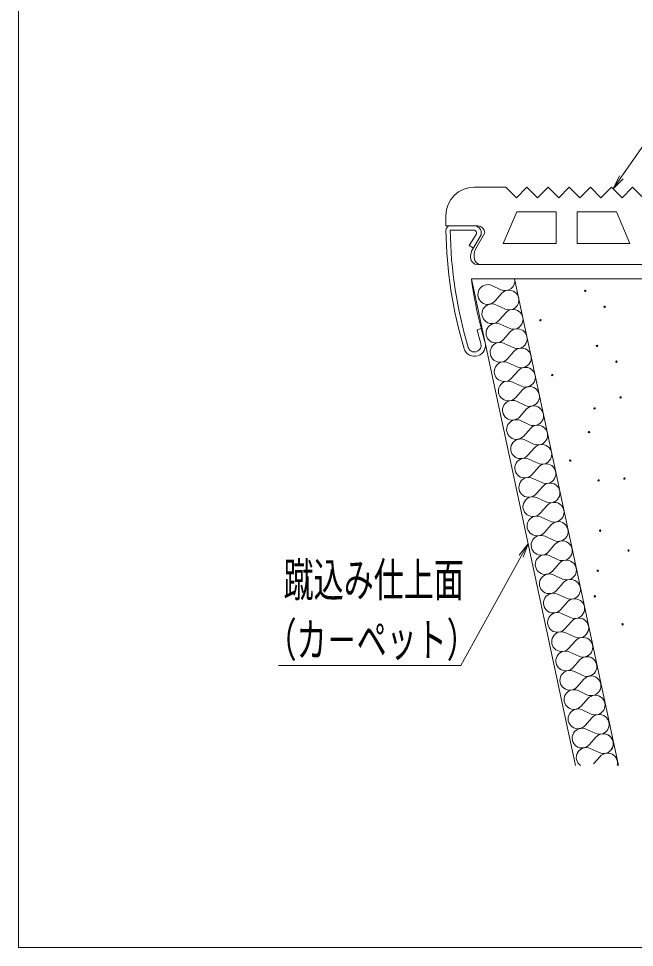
# Model space of a CAD drawing. Units: millimetres, scale not verified. Extents: x -400 to 400, y -277 to 277.
# Drawn here: x -400 to -312.6, y -277 to -145.1 of the extents above; entities that cross this region are included whole.
import ezdxf
from ezdxf.enums import TextEntityAlignment as Align

# ---------------------------------------------------------------- set-up
doc = ezdxf.new("R2010")
doc.units = ezdxf.units.MM
doc.header["$LTSCALE"] = 2
for name, color, linetype, lineweight in [('0-0_zumenwaku', 6, 'Continuous', 9), ('0-2_1', 3, 'Continuous', 9), ('0-3_2', 4, 'Continuous', 9), ('0-5_5', 1, 'Continuous', 9), ('0-6_3', 5, 'Continuous', 9), ('0-D_6文字', 2, 'Continuous', 9)]:
    doc.layers.add(name, color=color, linetype=linetype, lineweight=lineweight)
doc.styles.add('ＭＳ ゴシック', font='')
doc.styles.get('ＭＳ ゴシック').set_extended_font_data('MS Gothic')

# ---------------------------------------------------------------- blocks, each defined once
blk = doc.blocks.new('MLeader10')
at = {"layer": '0-D_6文字'}
blk.add_line((-328.964, -221.315), (-327.706, -219.724), dxfattribs=at)
at = {"layer": '0-D_6文字', "color": 1}
blk.add_line((-337.955, -237.005), (-363.148, -237.005), dxfattribs=at)
at = {"layer": '0-D_6文字'}
blk.add_lwpolyline([(-328.38, -221.637), (-327.706, -219.724), (-328.672, -221.476)], dxfattribs=at)
at = {"layer": '0-D_6文字', "color": 1}
blk.add_lwpolyline([(-328.672, -221.476), (-337.235, -237.005), (-337.955, -237.005)], dxfattribs=at)
at = {"layer": '0-D_6文字', "style": 'ＭＳ ゴシック', "width": 0.65}
for s, p in [('蹴込み仕上面', (-362.401, -228.661)), ('（カ－ペット）', (-364.828, -237.194))]:
    blk.add_text(s, height=4.809, dxfattribs=at).set_placement(p, align=Align.BOTTOM_LEFT)
blk = doc.blocks.new('MLeader15')
at = {"layer": '0-D_6文字', "color": 1}
blk.add_line((-305.441, -155.716), (-280.932, -155.716), dxfattribs=at)
at = {"layer": '0-D_6文字'}
blk.add_line((-314.199, -167.869), (-315.614, -169.321), dxfattribs=at)
at = {"layer": '0-D_6文字', "color": 1}
blk.add_lwpolyline([(-314.473, -167.678), (-306.161, -155.716), (-305.441, -155.716)], dxfattribs=at)
at = {"layer": '0-D_6文字'}
blk.add_lwpolyline([(-314.747, -167.488), (-315.614, -169.321), (-314.473, -167.678)], dxfattribs=at)
at = {"layer": '0-D_6文字', "style": 'ＭＳ ゴシック', "width": 0.65}
blk.add_text('ハイステップ', height=4.809, dxfattribs=at).set_placement((-305.261, -155.715), align=Align.BOTTOM_LEFT)

msp = doc.modelspace()

# ---------------------------------------------------------------- linework, layer by layer
at = {"layer": '0-0_zumenwaku'}
msp.add_lwpolyline([(-400.023, -277.031), (399.977, -277.031), (399.977, 276.969), (-400.023, 276.969)], close=True, dxfattribs=at)
at = {"layer": '0-2_1'}
for p, q in [((-338.758, -174.577), (-335.341, -174.577)), ((-338.758, -175.177), (-335.429, -175.177)), ((-335.087, -175.783), (-336.048, -177.375)), ((-334.485, -176.093), (-335.606, -177.95)), ((-336.048, -177.371), (-335.468, -177.721)), ((-335.858, -178.855), (-335.858, -179.077)), ((-334.858, -180.077), (-311.966, -180.077)), ((-334.358, -180.077), (-311.358, -180.077)), ((-335.746, -182.077), (-304.24, -182.077)), ((-334.934, -189.349), (-334.362, -189.164))]:
    msp.add_line(p, q, dxfattribs=at)
for centre, radius, start, end in [((-277.208, -174.248), 62.158, 180.86142, 196.60332), ((-338.758, -175.177), 0.6, 90, 180.57876), ((-277.374, -174.274), 61.391, 180.84254, 196.62483), ((-335.429, -175.577), 0.4, 328.875, 90), ((-335.341, -175.577), 1, 328.875, 90), ((-334.108, -178.855), 1.75, 148.875, 180), ((-334.858, -179.077), 1, 180, 270), ((-276.821, -174.246), 59.443, 187.56999, 196.49999), ((-276.821, -174.246), 60.043, 194.5686, 196.49999), ((-335.255, -191.554), 1.5, 287.95882, 16.49629), ((-335.336, -191.581), 1.5, 196.60167, 287.95882), ((-335.336, -191.581), 0.9, 196.60167, 287.95882), ((-335.255, -191.554), 0.9, 287.95882, 16.49629)]:
    msp.add_arc(centre, radius, start, end, dxfattribs=at)
at = {"layer": '0-3_2'}
for p, q in [((-335.358, -169.077), (-330.858, -169.077)), ((-331.237, -177.077), (-329.309, -172.577)), ((-320.737, -172.577), (-320.737, -177.077)), ((-320.737, -172.577), (-315.166, -172.577)), ((-313.237, -177.077), (-315.166, -172.577)), ((-339.358, -174.577), (-339.358, -173.077)), ((-339.358, -174.577), (-334.858, -174.577)), ((-333.858, -175.577), (-335.128, -177.798)), ((-331.237, -177.077), (-323.737, -177.077)), ((-320.737, -177.077), (-313.237, -177.077)), ((-335.358, -178.666), (-335.358, -179.077))]:
    msp.add_line(p, q, dxfattribs=at)
for points in [[(-330.858, -169.077), (-329.358, -170.577), (-327.858, -169.077)], [(-324.858, -169.077), (-326.358, -170.577), (-327.858, -169.077)], [(-324.858, -169.077), (-323.358, -170.577), (-321.858, -169.077)], [(-318.858, -169.077), (-320.358, -170.577), (-321.858, -169.077)], [(-318.858, -169.077), (-317.358, -170.577), (-315.858, -169.077)], [(-312.858, -169.077), (-314.358, -170.577), (-315.858, -169.077)], [(-312.858, -169.077), (-311.358, -170.577), (-309.858, -169.077)], [(-329.309, -172.577), (-323.737, -172.577), (-323.737, -177.077)]]:
    msp.add_lwpolyline(points, dxfattribs=at)
for centre, radius, start, end in [((-335.358, -173.077), 4, 90, 180), ((-334.858, -175.577), 1, 0, 90), ((-333.608, -178.666), 1.75, 150.25512, 180), ((-334.358, -179.077), 1, 180, 270)]:
    msp.add_arc(centre, radius, start, end, dxfattribs=at)
at = {"layer": '0-5_5'}
msp.add_line((-329.611, -182.077), (-314.851, -251.189), dxfattribs=at)
at = {"layer": '0-6_3'}
for p, q in [((-335.746, -182.077), (-320.986, -251.189)), ((-331.569, -183.637), (-332.84, -183.048)), ((-332.374, -185.239), (-331.453, -184.185)), ((-330.987, -186.376), (-332.257, -185.787)), ((-331.792, -187.978), (-330.871, -186.924)), ((-330.405, -189.115), (-331.675, -188.526)), ((-331.21, -190.717), (-330.289, -189.662)), ((-329.823, -191.854), (-331.093, -191.265)), ((-330.627, -193.456), (-329.707, -192.401)), ((-329.241, -194.592), (-330.511, -194.004)), ((-330.045, -196.195), (-329.124, -195.14)), ((-328.659, -197.331), (-329.929, -196.742)), ((-329.463, -198.933), (-328.542, -197.879)), ((-328.077, -200.07), (-329.347, -199.481)), ((-328.881, -201.672), (-327.96, -200.618)), ((-327.494, -202.809), (-328.765, -202.22)), ((-328.299, -204.411), (-327.378, -203.357)), ((-326.912, -205.548), (-328.182, -204.959)), ((-327.717, -207.15), (-326.796, -206.095)), ((-326.33, -208.286), (-327.6, -207.698)), ((-327.135, -209.889), (-326.214, -208.834)), ((-325.748, -211.025), (-327.018, -210.436)), ((-326.552, -212.627), (-325.631, -211.573)), ((-325.166, -213.764), (-326.436, -213.175)), ((-325.97, -215.366), (-325.049, -214.312)), ((-324.584, -216.503), (-325.854, -215.914)), ((-325.388, -218.105), (-324.467, -217.051)), ((-324.001, -219.242), (-325.272, -218.653)), ((-324.806, -220.844), (-323.885, -219.789)), ((-323.419, -221.98), (-324.689, -221.392)), ((-324.224, -223.583), (-323.303, -222.528)), ((-322.837, -224.719), (-324.107, -224.13)), ((-323.642, -226.322), (-322.721, -225.267)), ((-322.255, -227.458), (-323.525, -226.869)), ((-323.059, -229.06), (-322.139, -228.006)), ((-321.673, -230.197), (-322.943, -229.608)), ((-322.477, -231.799), (-321.556, -230.745)), ((-321.091, -232.936), (-322.361, -232.347)), ((-321.895, -234.538), (-320.974, -233.483)), ((-320.509, -235.675), (-321.779, -235.086)), ((-321.313, -237.277), (-320.392, -236.222)), ((-319.926, -238.413), (-321.197, -237.825)), ((-320.731, -240.016), (-319.81, -238.961)), ((-319.344, -241.152), (-320.614, -240.563)), ((-320.149, -242.754), (-319.228, -241.7)), ((-318.762, -243.891), (-320.032, -243.302)), ((-319.567, -245.493), (-318.646, -244.439)), ((-318.18, -246.63), (-319.45, -246.041)), ((-318.984, -248.232), (-318.064, -247.178)), ((-318.984, -248.232), (-318.064, -247.178)), ((-318.022, -249.172), (-318.868, -248.78)), ((-317.598, -249.369), (-318.868, -248.78)), ((-318.402, -250.971), (-317.481, -249.916))]:
    msp.add_line(p, q, dxfattribs=at)
at = {"layer": '0-6_3', "color": 2}
for centre in [(-319.588, -183.807), (-316.835, -186.051), (-325.944, -187.964), (-317.92, -191.612), (-315.167, -193.856), (-324.276, -195.769), (-314.572, -198.936), (-318.274, -200.497), (-319.054, -203.865), (-321.72, -207.893), (-317.692, -210.712), (-314.031, -210.456), (-317.477, -217.852), (-313.449, -220.671), (-317.816, -223.552), (-318.213, -227.176), (-314.292, -231.152)]:
    msp.add_circle(centre, 0.1, dxfattribs=at)
at = {"layer": '0-6_3'}
for centre, start, end in [((-333.428, -184.318), 65.1301, 318.8699), ((-330.981, -182.367), 245.1301, 12), ((-330.399, -185.106), 245.1301, 138.8699), ((-332.846, -187.057), 65.1301, 318.8699), ((-329.816, -187.845), 245.1301, 138.8699), ((-332.264, -189.796), 65.1301, 318.8699), ((-329.234, -190.583), 245.1301, 138.8699), ((-331.682, -192.535), 65.1301, 318.8699), ((-328.652, -193.322), 245.1301, 138.8699), ((-331.1, -195.274), 65.1301, 318.8699), ((-328.07, -196.061), 245.1301, 138.8699), ((-330.518, -198.013), 65.1301, 318.8699), ((-327.488, -198.8), 245.1301, 138.8699), ((-329.935, -200.751), 65.1301, 318.8699), ((-326.906, -201.539), 245.1301, 138.8699), ((-329.353, -203.49), 65.1301, 318.8699), ((-326.323, -204.277), 245.1301, 138.8699), ((-328.771, -206.229), 65.1301, 318.8699), ((-325.741, -207.016), 245.1301, 138.8699), ((-328.189, -208.968), 65.1301, 318.8699), ((-325.159, -209.755), 245.1301, 138.8699), ((-327.607, -211.707), 65.1301, 318.8699), ((-324.577, -212.494), 245.1301, 138.8699), ((-327.025, -214.445), 65.1301, 318.8699), ((-323.995, -215.233), 245.1301, 138.8699), ((-326.443, -217.184), 65.1301, 318.8699), ((-323.413, -217.971), 245.1301, 138.8699), ((-325.86, -219.923), 65.1301, 318.8699), ((-322.831, -220.71), 245.1301, 138.8699), ((-325.278, -222.662), 65.1301, 318.8699), ((-322.248, -223.449), 245.1301, 138.8699), ((-324.696, -225.401), 65.1301, 318.8699), ((-321.666, -226.188), 245.1301, 138.8699), ((-324.114, -228.139), 65.1301, 318.8699), ((-321.084, -228.927), 245.1301, 138.8699), ((-323.532, -230.878), 65.1301, 318.8699), ((-320.502, -231.666), 245.1301, 138.8699), ((-322.95, -233.617), 65.1301, 318.8699), ((-319.92, -234.404), 245.1301, 138.8699), ((-322.368, -236.356), 65.1301, 318.8699), ((-319.338, -237.143), 245.1301, 138.8699), ((-321.785, -239.095), 65.1301, 318.8699), ((-318.755, -239.882), 245.1301, 138.8699), ((-321.203, -241.834), 65.1301, 318.8699), ((-318.173, -242.621), 245.1301, 138.8699), ((-320.621, -244.572), 65.1301, 318.8699), ((-317.591, -245.36), 245.1301, 138.8699), ((-320.039, -247.311), 65.1301, 318.8699), ((-317.009, -248.098), 324.71754, 138.8699), ((-317.009, -248.098), 245.1301, 138.8699), ((-319.457, -250.05), 65.1301, 234.41275), ((-319.457, -250.05), 65.1301, 157.15072), ((-316.427, -250.837), 345.46885, 138.8699)]:
    msp.add_arc(centre, 1.4, start, end, dxfattribs=at)

# ---------------------------------------------------------------- block references
at = {"layer": '0-D_6文字'}
for name in ['MLeader15', 'MLeader10']:
    msp.add_blockref(name, (0, 0), dxfattribs=at)

doc.saveas('drawing.dxf')
